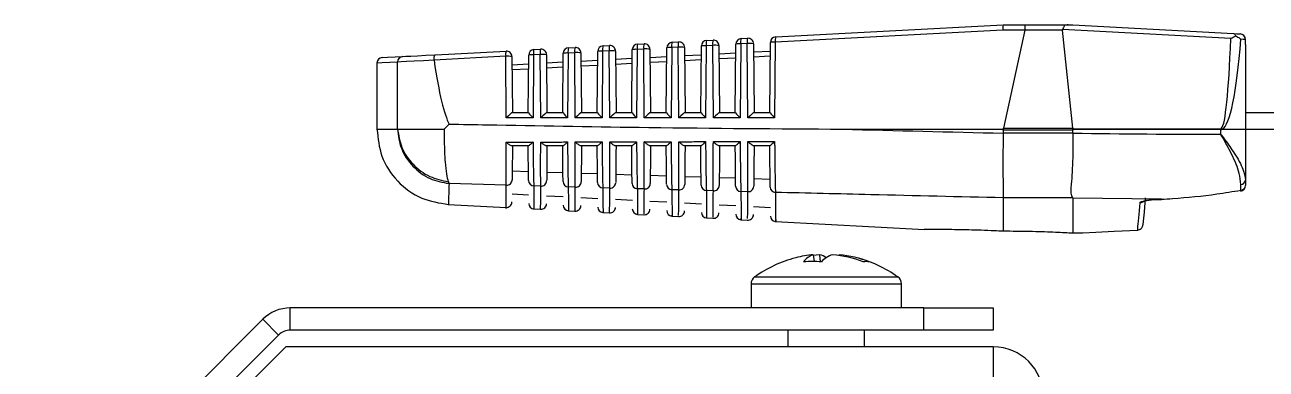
# Model space of a CAD drawing. Extents: x 17.3 to 113.1, y 4.8 to 84.5.
# Drawn here: x 48.245 to 50.475, y 14.298 to 14.917 of the extents above; entities that cross this region are included whole.
import ezdxf

# ---------------------------------------------------------------- set-up
doc = ezdxf.new("R2010")
doc.units = 0
doc.header["$MEASUREMENT"] = 0
doc.layers.add('OBJECT', color=7, linetype='CONTINUOUS')

msp = doc.modelspace()

# ---------------------------------------------------------------- linework, layer by layer
at = {"layer": 'OBJECT'}
for p, q in [((49.5941, 14.8956), (50.0029, 14.9172)), ((50.0029, 14.9172), (50.0029, 14.9172)), ((50.0029, 14.9172), (50.0421, 14.9172)), ((50.0421, 14.9172), (50.1196, 14.9172)), ((50.1196, 14.9172), (50.1279, 14.9172)), ((50.1279, 14.9172), (50.4162, 14.9016)), ((50.0019, 14.9077), (49.5934, 14.8862)), ((50.0415, 14.9077), (50.0019, 14.9077)), ((50.0414, 14.9075), (50.0032, 14.7313)), ((50.1091, 14.9075), (50.0414, 14.9075)), ((50.1277, 14.7313), (50.1091, 14.9075)), ((50.4115, 14.8925), (50.1093, 14.9089)), ((49.1599, 14.8727), (49.1718, 14.8733)), ((49.2219, 14.876), (49.2338, 14.8766)), ((49.284, 14.8793), (49.2958, 14.8799)), ((49.3355, 14.7597), (49.3365, 14.8726)), ((49.3453, 14.8731), (49.3442, 14.7502)), ((49.3571, 14.8737), (49.3453, 14.8731)), ((49.346, 14.8825), (49.3578, 14.8832)), ((49.3581, 14.7502), (49.3571, 14.8737)), ((49.3683, 14.8733), (49.3693, 14.7597)), ((49.3975, 14.7597), (49.3985, 14.8759)), ((49.4073, 14.8763), (49.4062, 14.7502)), ((49.419, 14.877), (49.4073, 14.8763)), ((49.408, 14.8858), (49.4197, 14.8864)), ((49.4201, 14.7502), (49.419, 14.877)), ((49.4303, 14.8765), (49.4313, 14.7597)), ((49.4595, 14.7597), (49.4606, 14.8792)), ((49.4694, 14.8796), (49.4682, 14.7502)), ((49.481, 14.8802), (49.4694, 14.8796)), ((49.47, 14.8891), (49.4817, 14.8897)), ((49.4821, 14.7502), (49.481, 14.8802)), ((49.4922, 14.8798), (49.4933, 14.7597)), ((49.5215, 14.7597), (49.5226, 14.8825)), ((49.5314, 14.8829), (49.5302, 14.7502)), ((49.543, 14.8835), (49.5314, 14.8829)), ((49.5321, 14.8924), (49.5437, 14.893)), ((49.5441, 14.7502), (49.543, 14.8835)), ((49.5542, 14.8831), (49.5553, 14.7597)), ((49.5835, 14.7597), (49.5846, 14.8857)), ((49.5934, 14.8862), (49.5922, 14.7502)), ((50.4379, 14.882), (50.4378, 14.8909)), ((50.4379, 14.882), (50.4379, 14.7297)), ((48.915, 14.7297), (48.915, 14.8503)), ((49.1092, 14.8606), (48.9805, 14.8538)), ((48.9805, 14.8538), (48.9805, 14.8535)), ((48.9829, 14.8634), (49.1099, 14.8701)), ((49.1101, 14.7502), (49.1092, 14.8606)), ((49.1204, 14.8602), (49.1213, 14.7597)), ((49.1495, 14.7597), (49.1504, 14.8628)), ((49.1592, 14.8632), (49.1582, 14.7502)), ((49.1712, 14.8639), (49.1592, 14.8632)), ((49.1721, 14.7502), (49.1712, 14.8639)), ((49.1824, 14.8634), (49.1833, 14.7597)), ((49.1825, 14.8489), (49.2123, 14.8504)), ((49.2115, 14.7597), (49.2125, 14.8661)), ((49.2212, 14.8665), (49.2202, 14.7502)), ((49.2331, 14.8671), (49.2212, 14.8665)), ((49.2341, 14.7502), (49.2331, 14.8671)), ((49.2443, 14.8667), (49.2453, 14.7597)), ((49.2445, 14.8521), (49.2743, 14.8537)), ((49.2735, 14.7597), (49.2745, 14.8694)), ((49.2833, 14.8698), (49.2822, 14.7502)), ((49.2951, 14.8704), (49.2833, 14.8698)), ((49.2961, 14.7502), (49.2951, 14.8704)), ((49.3063, 14.87), (49.3073, 14.7597)), ((49.3064, 14.8554), (49.3364, 14.857)), ((49.3684, 14.8587), (49.3984, 14.8603)), ((49.3983, 14.8508), (49.3685, 14.8493)), ((49.4304, 14.862), (49.4604, 14.8635)), ((49.4604, 14.8541), (49.4305, 14.8525)), ((49.4924, 14.8652), (49.5225, 14.8668)), ((49.5224, 14.8574), (49.4924, 14.8558)), ((49.5543, 14.8685), (49.5845, 14.8701)), ((49.5844, 14.8607), (49.5544, 14.8591)), ((48.8779, 14.8483), (48.8779, 14.7293)), ((49.1205, 14.8456), (49.1503, 14.8472)), ((49.1502, 14.8377), (49.1206, 14.8362)), ((49.2122, 14.841), (49.1826, 14.8394)), ((49.2743, 14.8443), (49.2446, 14.8427)), ((49.3363, 14.8476), (49.3065, 14.846)), ((48.9987, 14.7297), (49.0078, 14.7388)), ((49.1582, 14.7502), (49.1101, 14.7502)), ((49.1211, 14.7597), (49.1495, 14.7597)), ((49.2202, 14.7502), (49.1721, 14.7502)), ((49.1831, 14.7597), (49.2115, 14.7597)), ((49.2822, 14.7502), (49.2341, 14.7502)), ((49.2451, 14.7597), (49.2735, 14.7597)), ((49.3442, 14.7502), (49.2961, 14.7502)), ((49.3071, 14.7597), (49.3355, 14.7597)), ((49.4062, 14.7502), (49.3581, 14.7502)), ((49.3691, 14.7597), (49.3975, 14.7597)), ((49.4682, 14.7502), (49.4201, 14.7502)), ((49.4311, 14.7597), (49.4595, 14.7597)), ((49.5302, 14.7502), (49.4821, 14.7502)), ((49.4931, 14.7597), (49.5215, 14.7597)), ((49.5922, 14.7502), (49.5441, 14.7502)), ((49.5551, 14.7597), (49.5835, 14.7597)), ((50.4379, 14.7597), (50.6194, 14.7597)), ((48.9145, 14.7297), (48.915, 14.7297)), ((49.7143, 14.7297), (50.0028, 14.7297)), ((50.0029, 14.7281), (50.0029, 14.7229)), ((50.1279, 14.7281), (50.0029, 14.7281)), ((50.0029, 14.7229), (50.1279, 14.7229)), ((50.0032, 14.7313), (50.1277, 14.7313)), ((50.1279, 14.7289), (50.1278, 14.7305)), ((50.1278, 14.7305), (50.3934, 14.7305)), ((50.3934, 14.7289), (50.1279, 14.7289)), ((50.1279, 14.7229), (50.1279, 14.7281)), ((50.3934, 14.7205), (50.3934, 14.7289)), ((50.3965, 14.7297), (50.4379, 14.7297)), ((50.4379, 14.7297), (50.4379, 14.638)), ((50.4379, 14.7297), (50.6194, 14.7297)), ((49.1498, 14.6997), (49.1201, 14.6997)), ((49.2118, 14.6997), (49.1821, 14.6997)), ((49.2737, 14.6997), (49.2442, 14.6997)), ((49.3357, 14.6997), (49.3063, 14.6997)), ((49.3977, 14.6997), (49.3684, 14.6997)), ((49.4597, 14.6997), (49.4304, 14.6997)), ((49.5216, 14.6997), (49.4925, 14.6997)), ((49.5836, 14.6997), (49.5545, 14.6997)), ((49.1499, 14.6531), (49.1209, 14.6541)), ((49.212, 14.6512), (49.1829, 14.6521)), ((49.274, 14.6492), (49.2448, 14.6501)), ((49.0059, 14.6353), (49.0073, 14.632)), ((49.1102, 14.629), (49.0073, 14.632)), ((49.1722, 14.6273), (49.1595, 14.6276)), ((49.336, 14.6472), (49.3068, 14.6481)), ((49.398, 14.6453), (49.3688, 14.6462)), ((49.46, 14.6433), (49.4308, 14.6443)), ((49.522, 14.6414), (49.4928, 14.6423)), ((49.5841, 14.6395), (49.5548, 14.6404)), ((50.4293, 14.62), (50.4296, 14.6305)), ((50.4379, 14.638), (50.4379, 14.6283)), ((49.1205, 14.6135), (49.1503, 14.6119)), ((49.1825, 14.6102), (49.2123, 14.6087)), ((49.2342, 14.6255), (49.2216, 14.6259)), ((49.2443, 14.607), (49.2745, 14.6054)), ((49.2962, 14.6239), (49.2836, 14.6242)), ((49.3582, 14.6222), (49.3456, 14.6225)), ((49.4201, 14.6205), (49.4076, 14.6209)), ((49.4821, 14.6189), (49.4696, 14.6192)), ((49.5441, 14.6173), (49.5316, 14.6176)), ((50.1274, 14.6064), (50.0029, 14.6064)), ((50.0029, 14.6064), (50.0029, 14.6063)), ((50.0029, 14.6063), (50.0029, 14.5468)), ((50.1279, 14.6057), (50.1274, 14.6064)), ((50.2871, 14.6038), (50.1279, 14.6057)), ((50.1279, 14.6057), (50.1279, 14.5433)), ((49.0059, 14.5945), (49.1099, 14.589)), ((49.1599, 14.5864), (49.1718, 14.5858)), ((49.2219, 14.5831), (49.2338, 14.5825)), ((49.3063, 14.6037), (49.3366, 14.6021)), ((49.3682, 14.6005), (49.3986, 14.5989)), ((49.4302, 14.5972), (49.4606, 14.5956)), ((49.4924, 14.594), (49.5225, 14.5924)), ((49.5543, 14.5907), (49.5845, 14.5891)), ((50.269, 14.6029), (50.2871, 14.6038)), ((50.269, 14.6026), (50.2871, 14.6036)), ((50.269, 14.6029), (50.269, 14.6026)), ((50.269, 14.6026), (50.269, 14.6026)), ((50.2871, 14.6038), (50.2871, 14.6036)), ((49.2839, 14.5799), (49.2957, 14.5793)), ((49.3459, 14.5766), (49.3577, 14.576)), ((49.4079, 14.5734), (49.4197, 14.5728)), ((49.4699, 14.5702), (49.4816, 14.5695)), ((49.5319, 14.5669), (49.5436, 14.5663)), ((49.5939, 14.5637), (49.8615, 14.5496)), ((50.1457, 14.5432), (50.1457, 14.5432)), ((50.2443, 14.5485), (50.2443, 14.5485)), ((49.6616, 14.5035), (49.6666, 14.504)), ((49.6616, 14.504), (49.6631, 14.4917)), ((49.6666, 14.504), (49.6666, 14.5033)), ((49.6743, 14.4913), (49.6735, 14.504)), ((49.7032, 14.5033), (49.7033, 14.504)), ((49.7033, 14.504), (49.7082, 14.5035)), ((49.7082, 14.504), (49.7081, 14.5026)), ((49.5499, 14.4519), (49.5499, 14.4085)), ((49.5499, 14.4519), (49.641, 14.4519)), ((49.5562, 14.4641), (49.6431, 14.4641)), ((49.641, 14.4519), (49.8199, 14.4519)), ((49.6431, 14.4641), (49.8136, 14.4641)), ((49.8199, 14.4085), (49.8199, 14.4519)), ((48.7223, 14.3685), (48.7223, 14.4085)), ((49.8599, 14.4085), (48.7223, 14.4085)), ((49.8599, 14.3685), (49.8599, 14.4085)), ((49.8599, 14.4085), (49.9849, 14.4085)), ((49.9849, 14.4085), (49.9849, 14.3685)), ((48.2454, 13.9606), (48.6728, 14.388)), ((48.7011, 14.3597), (48.6728, 14.388)), ((48.7011, 14.3597), (48.2737, 13.9323)), ((49.8599, 14.3685), (48.7223, 14.3685)), ((49.6159, 14.3685), (49.6159, 14.3385)), ((49.7539, 14.3385), (49.7539, 14.3685)), ((49.9849, 14.3685), (49.8599, 14.3685)), ((48.714, 14.3385), (48.2649, 13.8894)), ((49.9849, 14.3385), (48.714, 14.3385)), ((49.9849, 14.3385), (49.9849, 14.2485))]:
    msp.add_line(p, q, dxfattribs=at)
at = {"layer": 'OBJECT', "flags": 128}
for points in [[(50.4162, 14.9016), (50.4224, 14.9012), (50.4266, 14.901), (50.4284, 14.9009)], [(50.4378, 14.8909), (50.4365, 14.891), (50.4337, 14.8911), (50.4295, 14.8913)], [(48.915, 14.8503), (48.8872, 14.8488), (48.8779, 14.8483)], [(48.8874, 14.8583), (48.8874, 14.8583), (48.8966, 14.8588), (48.9243, 14.8603)], [(48.9805, 14.8535), (48.9613, 14.8525), (48.9447, 14.8517), (48.9311, 14.8511), (48.9211, 14.8506), (48.915, 14.8503)], [(48.9243, 14.8603), (48.9297, 14.8606), (48.9387, 14.861), (48.9508, 14.8617), (48.9657, 14.8625), (48.9829, 14.8634)], [(50.258, 14.6064), (50.2557, 14.5807), (50.2543, 14.5644), (50.2537, 14.5576)], [(50.1457, 14.5432), (50.169, 14.5444), (50.2019, 14.5462), (50.2443, 14.5485)], [(49.6735, 14.504), (49.6665, 14.5033), (49.6618, 14.5026)]]:
    msp.add_lwpolyline(points, dxfattribs=at)
at = {"layer": 'OBJECT'}
for centre, radius, start, end in [((49.5946, 14.8856), 0.01, 93.0226, 179.5), ((49.6135, 14.8895), 0.0204, 162.3828, 189.2808), ((50.4278, 14.8909), 0.01, 0.809, 86.8941), ((50.4278, 14.8909), 0.00999, 359.95, 86.8554), ((49.1604, 14.8627), 0.01, 93.0226, 179.5), ((49.1793, 14.8665), 0.0204, 162.3855, 189.2745), ((49.1913, 14.8672), 0.0204, 162.3754, 189.2846), ((49.1724, 14.8633), 0.01, 0.5, 93.0226), ((49.2225, 14.866), 0.01, 93.0226, 179.5), ((49.2414, 14.8698), 0.0204, 162.3836, 189.2801), ((49.2533, 14.8704), 0.0204, 162.3828, 189.2808), ((49.2343, 14.8666), 0.01, 0.5, 93.0226), ((49.2845, 14.8693), 0.01, 93.0226, 179.5), ((49.3034, 14.8731), 0.0204, 162.3855, 189.2745), ((49.3152, 14.8737), 0.0204, 162.3828, 189.2808), ((49.2963, 14.8699), 0.01, 0.5, 93.0226), ((49.3465, 14.8725), 0.01, 93.0226, 179.5), ((49.3429, 14.8322), 0.041, 86.6836, 99.001), ((49.3654, 14.8764), 0.0204, 162.3832, 189.2805), ((49.3772, 14.877), 0.0204, 162.3855, 189.2745), ((49.3606, 14.8193), 0.0546, 81.8685, 93.6791), ((49.3583, 14.8732), 0.01, 0.5, 93.0226), ((49.4085, 14.8758), 0.01, 93.0226, 179.5), ((49.405, 14.8354), 0.041, 86.687, 98.9975), ((49.4275, 14.8796), 0.0204, 162.3855, 189.2745), ((49.4392, 14.8803), 0.0204, 162.3828, 189.2808), ((49.4225, 14.8225), 0.0546, 81.8686, 93.679), ((49.4203, 14.8764), 0.01, 0.5, 93.0226), ((49.4706, 14.8791), 0.01, 93.0226, 179.5), ((49.467, 14.8387), 0.041, 86.687, 98.9994), ((49.4895, 14.8829), 0.0204, 162.3831, 189.2805), ((49.5011, 14.8835), 0.0204, 162.3828, 189.2808), ((49.4845, 14.8258), 0.0546, 81.869, 93.6787), ((49.4822, 14.8797), 0.01, 0.5, 93.0226), ((49.5326, 14.8824), 0.01, 93.0226, 179.5), ((49.529, 14.842), 0.041, 86.687, 98.9975), ((49.5515, 14.8862), 0.0204, 162.3855, 189.2745), ((49.5631, 14.8868), 0.0204, 162.3855, 189.2745), ((49.5465, 14.8291), 0.0545, 81.8661, 93.6815), ((49.5442, 14.883), 0.01, 0.5, 93.0226), ((49.591, 14.8452), 0.041, 86.687, 98.9994), ((50.4372, 14.8911), 0.00067, 348.3449, 0.5049), ((48.8879, 14.8483), 0.01, 93.0226, 175.0653), ((48.9249, 14.8504), 0.00991, 93.4746, 180.5516), ((49.1293, 14.8639), 0.0204, 162.3855, 189.2745), ((49.1127, 14.8062), 0.0546, 81.8685, 93.6791), ((49.1104, 14.8601), 0.01, 0.5, 93.0226), ((49.1568, 14.8223), 0.041, 86.6872, 98.9992), ((49.1747, 14.8094), 0.0546, 81.8686, 93.679), ((49.2189, 14.8256), 0.041, 86.6836, 99.001), ((49.2366, 14.8127), 0.0546, 81.869, 93.6787), ((49.2809, 14.8289), 0.041, 86.6872, 98.9992), ((49.2986, 14.816), 0.0546, 81.8691, 93.6785), ((50.2745, 14.7289), 0.1189, 0.0139, 0.7742), ((50.3018, 14.6397), 0.1307, 43.5468, 44.5091), ((49.1108, 14.6389), 0.00992, 266.5024, 358.9406), ((49.16, 14.6375), 0.00989, 181.0035, 267.5856), ((49.1728, 14.6372), 0.00992, 266.4849, 358.9201), ((49.222, 14.6358), 0.00989, 181.0189, 267.6091), ((49.2348, 14.6354), 0.00991, 266.4666, 358.8996), ((49.284, 14.6341), 0.00989, 181.0373, 267.6314), ((49.2968, 14.6337), 0.00991, 266.4477, 358.8788), ((49.346, 14.6324), 0.00988, 181.0553, 267.6532), ((49.3588, 14.6321), 0.00991, 266.429, 358.8561), ((49.408, 14.6307), 0.00988, 181.0775, 267.6718), ((49.4208, 14.6304), 0.00991, 266.4099, 358.8337), ((49.47, 14.6291), 0.00987, 181.0943, 267.6966), ((49.4828, 14.6288), 0.0099, 266.3909, 358.8129), ((49.532, 14.6275), 0.00987, 181.1148, 267.7179), ((49.5447, 14.6272), 0.0099, 266.3742, 358.788), ((50.4289, 14.629), 0.00906, 272.8152, 355.6376), ((50.4279, 14.6283), 0.01, 279.2546, 0), ((50.4294, 14.6391), 0.00857, 271.3572, 352.772), ((49.594, 14.6259), 0.00987, 181.1349, 267.7404), ((50.4186, 14.6178), 0.011, 3.5999, 11.5485), ((49.1104, 14.599), 0.01, 266.9496, 359.5), ((49.1604, 14.5964), 0.01, 180.5, 266.6468), ((49.1724, 14.5958), 0.01, 266.5331, 359.5), ((49.2225, 14.5931), 0.01, 180.5, 266.1343), ((49.2343, 14.5925), 0.01, 266.0214, 359.5), ((49.2845, 14.5899), 0.01, 180.5, 265.6235), ((49.2963, 14.5893), 0.01, 265.5116, 359.5), ((49.3465, 14.5866), 0.01, 180.5, 265.1147), ((49.3583, 14.586), 0.01, 265.0037, 359.5), ((49.4085, 14.5834), 0.01, 180.5, 264.6079), ((49.4203, 14.5828), 0.01, 264.4978, 359.5), ((50.2481, 14.6075), 0.01, 272.5376, 314.0424), ((49.4706, 14.5801), 0.01, 180.5, 264.103), ((49.4822, 14.5795), 0.01, 263.9939, 359.5), ((49.5326, 14.5769), 0.01, 180.5, 263.6003), ((49.5442, 14.5763), 0.01, 263.4921, 359.5), ((49.5946, 14.5736), 0.01, 180.5, 263.0997), ((49.6849, 14.2847), 0.2208, 104.3896, 125.6682), ((49.6788, 14.3086), 0.1962, 95.0252, 104.3851), ((49.6719, 14.4711), 0.0345, 107.4604, 144.2806), ((49.6644, 14.47), 0.0352, 54.3327, 74.9761), ((49.7091, 14.4619), 0.044, 106.9533, 138.1952), ((49.6783, 14.3007), 0.2041, 68.996, 84.9425), ((49.6911, 14.3089), 0.1959, 68.5881, 84.9804), ((49.6849, 14.2847), 0.2208, 54.3318, 75.6104), ((49.6601, 14.2505), 0.2413, 86.1519, 93.8481), ((49.757, 14.4631), 0.0286, 78.7962, 101.2038), ((49.5649, 14.4519), 0.015, 125.6682, 180), ((49.8049, 14.4519), 0.015, 0, 54.3318), ((48.7223, 14.3385), 0.07, 90, 135), ((48.7223, 14.3385), 0.03, 90, 135), ((49.9849, 14.2485), 0.09, 0, 90)]:
    msp.add_arc(centre, radius, start, end, dxfattribs=at)
for centre, major_axis, ratio, start_param, end_param in [((50.0032, 14.9072), (-0.00026, 0.01), 0.120424, 0.003177, 1.515259), ((50.0421, 14.9072), (0, 0.01), 0.061163, 0, 1.518436), ((49.9599, 14.9072), (0.0816, 0.0005), 0.122438, 6.255809, 6.281989), ((50.1465, 14.9072), (0.0374, -0.0006), 0.267094, 3.033482, 3.174083), ((50.3857, 15.3), (-0.0078, 0.5695), 0.050872, 3.193561, 3.914226), ((50.3779, 15.2984), (-0.0157, 0.5695), 0.101686, 3.191455, 3.913119), ((49.033, 17.0195), (0.0147, 2.2897), 0.052015, 2.811677, 3.052791), ((49.1114, 14.7497), (0.00988, 0.00996), 0.087934, 0.08695, 1.605386), ((49.1594, 14.7497), (-0.00991, 0.00999), 0.035372, 0.03505, 1.483386), ((49.1734, 14.7497), (0.00988, 0.00996), 0.087934, 0.08695, 1.605386), ((49.2214, 14.7497), (-0.00991, 0.00999), 0.035372, 0.03505, 1.483386), ((49.2354, 14.7497), (0.00988, 0.00996), 0.087934, 0.08695, 1.605386), ((49.2834, 14.7497), (-0.00991, 0.00999), 0.035372, 0.03505, 1.483386), ((49.2974, 14.7497), (0.00988, 0.00996), 0.087934, 0.08695, 1.605386), ((49.3454, 14.7497), (-0.00991, 0.00999), 0.035372, 0.03505, 1.483386), ((49.3594, 14.7497), (0.00988, 0.00996), 0.087934, 0.08695, 1.605386), ((49.4074, 14.7497), (-0.00991, 0.00999), 0.035372, 0.03505, 1.483386), ((49.4214, 14.7497), (0.00988, 0.00996), 0.087934, 0.08695, 1.605386), ((49.4694, 14.7497), (-0.00991, 0.00999), 0.035372, 0.03505, 1.483386), ((49.4834, 14.7497), (0.00988, 0.00996), 0.087934, 0.08695, 1.605386), ((49.5314, 14.7497), (-0.00991, 0.00999), 0.035372, 0.03505, 1.483386), ((49.5454, 14.7497), (0.00988, 0.00996), 0.087934, 0.08695, 1.605386), ((49.5934, 14.7497), (-0.00991, 0.00999), 0.035372, 0.03505, 1.483386), ((54.0212, 16.7922), (19.0675, 0), 0.111038, 4.484542, 4.500054), ((49.0249, 14.7281), (0.9787, 0.0064), 0.122438, 6.24272, 6.255809), ((49.0256, 14.7281), (0.9773, 0), 0.122785, 0, 0.013091), ((49.0256, 14.7229), (0.9773, 0), 0.122785, 6.279845, 6.283185), ((50.5761, 14.7281), (0.4485, -0.007), 0.267094, 3.174083, 3.1806), ((50.5757, 14.7281), (0.4478, 0), 0.267949, 3.135082, 3.141593), ((50.5757, 14.7229), (0.4478, 0), 0.267949, 3.141593, 3.145797), ((50.4857, 16.7922), (7.8848, 0), 0.262774, 4.666998, 4.700689), ((50.3857, 15.3), (-0.0078, 0.5695), 0.050872, 3.140897, 3.193561), ((50.3779, 15.2984), (-0.0157, 0.5695), 0.101686, 3.138791, 3.191455)]:
    msp.add_ellipse(centre, major_axis=major_axis, ratio=ratio, start_param=start_param, end_param=end_param, dxfattribs=at)
for points, knots in [([(50.1196, 14.9172), (50.1181, 14.9172), (50.1155, 14.9171), (50.113, 14.916), (50.1114, 14.9139), (50.1103, 14.9113), (50.1096, 14.9095), (50.1093, 14.9089)], [0, 0, 0, 0, 0.281506, 0.477148, 0.672468, 0.878468, 1, 1, 1, 1]), ([(50.4115, 14.8925), (50.4115, 14.8925), (50.4146, 14.8942), (50.4175, 14.8957), (50.4203, 14.8972)], [0, 0, 0, 0, 0.019978, 1, 1, 1, 1]), ([(50.4162, 14.9016), (50.4162, 14.9016), (50.4165, 14.9016), (50.4175, 14.9013), (50.4189, 14.9003), (50.4198, 14.8986), (50.4202, 14.8974), (50.4203, 14.8972)], [0, 0, 0, 0, 0.017155, 0.20226, 0.556605, 0.898365, 1, 1, 1, 1]), ([(50.4203, 14.8972), (50.4228, 14.8959), (50.4263, 14.894), (50.4288, 14.892), (50.4295, 14.8913), (50.4295, 14.8913)], [0, 0, 0, 0, 0.696355, 0.978824, 1, 1, 1, 1]), ([(48.9805, 14.8538), (48.9805, 14.8549), (48.9805, 14.8571), (48.9809, 14.86), (48.9815, 14.8622), (48.9822, 14.8631), (48.9827, 14.8633), (48.9829, 14.8634), (48.9829, 14.8634)], [0, 0, 0, 0, 0.219285, 0.43851, 0.65924, 0.882982, 0.985818, 1, 1, 1, 1]), ([(49.0078, 14.7388), (49.0135, 14.7387), (49.0419, 14.7382), (49.1613, 14.736), (49.3911, 14.732), (49.5982, 14.7305), (49.7143, 14.7297)], [0, 0, 0, 0, 0.024148, 0.120739, 0.507103, 1, 1, 1, 1]), ([(48.8779, 14.7297), (48.8797, 14.7132), (48.8833, 14.6789), (48.9128, 14.6343), (48.9558, 14.6025), (48.9899, 14.5971), (49.0063, 14.5944)], [0, 0, 0, 0, 0.240773, 0.500001, 0.759226, 1, 1, 1, 1]), ([(48.8779, 14.7297), (48.8794, 14.7297), (48.8825, 14.7297), (48.9038, 14.7297), (48.9145, 14.7297)], [0, 0, 0, 0, 0.5, 1, 1, 1, 1]), ([(48.9145, 14.7297), (48.9161, 14.718), (48.9194, 14.6937), (48.9409, 14.6619), (48.9715, 14.6388), (48.9956, 14.6342), (49.0073, 14.632)], [0, 0, 0, 0, 0.241171, 0.5, 0.758828, 1, 1, 1, 1]), ([(48.915, 14.7297), (48.9178, 14.7297), (48.9235, 14.7297), (48.9427, 14.7297), (48.9678, 14.7297), (48.9884, 14.7297), (48.9987, 14.7297)], [0, 0, 0, 0, 0.250001, 0.499999, 0.750001, 1, 1, 1, 1]), ([(48.915, 14.7297), (48.9167, 14.7186), (48.9203, 14.6955), (48.9414, 14.6652), (48.9712, 14.6428), (48.9946, 14.6377), (49.0059, 14.6353)], [0, 0, 0, 0, 0.241561, 0.5, 0.758437, 1, 1, 1, 1]), ([(48.9987, 14.7297), (48.9987, 14.719), (48.9987, 14.6976), (49.0002, 14.67), (49.0025, 14.6477), (49.0048, 14.6394), (49.0059, 14.6353)], [0, 0, 0, 0, 0.25, 0.5, 0.75, 1, 1, 1, 1]), ([(50.0029, 14.7225), (50.0026, 14.7091), (50.0021, 14.6821), (50.0022, 14.6465), (50.003, 14.6191), (50.0029, 14.6105), (50.0029, 14.6064)], [0, 0, 0, 0, 0.253583, 0.507165, 0.760847, 1, 1, 1, 1]), ([(50.1279, 14.7224), (50.128, 14.7173), (50.1282, 14.6987), (50.1273, 14.6677), (50.1258, 14.6355), (50.1227, 14.615), (50.1261, 14.6088), (50.1274, 14.6064)], [0, 0, 0, 0, 0.097508, 0.35133, 0.599303, 0.843154, 1, 1, 1, 1]), ([(50.4296, 14.6305), (50.429, 14.6369), (50.4275, 14.6533), (50.4143, 14.6834), (50.4012, 14.7074), (50.3941, 14.7193), (50.3935, 14.7203), (50.3934, 14.7205)], [0, 0, 0, 0, 0.2447459, 0.6267305, 0.9679279, 0.9961427, 1, 1, 1, 1]), ([(50.3934, 14.7205), (50.3935, 14.7203), (50.3943, 14.7193), (50.3969, 14.716), (50.4054, 14.7048), (50.4197, 14.6844), (50.4346, 14.659), (50.4369, 14.6444), (50.4379, 14.638)], [0, 0, 0, 0, 0.003659, 0.034965, 0.112488, 0.381452, 0.732443, 1, 1, 1, 1]), ([(49.1102, 14.629), (49.1102, 14.6306), (49.11, 14.6355), (49.1099, 14.6531), (49.11, 14.6781), (49.1101, 14.697), (49.1101, 14.7041), (49.1101, 14.7064)], [0, 0, 0, 0, 0.161731, 0.488573, 0.814942, 0.942319, 1, 1, 1, 1]), ([(49.1101, 14.7064), (49.1167, 14.7064), (49.1328, 14.7064), (49.1488, 14.7065), (49.1582, 14.7065)], [0, 0, 0, 0, 0.412313, 1, 1, 1, 1]), ([(49.1201, 14.6997), (49.1194, 14.6998), (49.1181, 14.7001), (49.1149, 14.7021), (49.1122, 14.7044), (49.1105, 14.706), (49.1101, 14.7064), (49.1101, 14.7064)], [0, 0, 0, 0, 0.236908, 0.528794, 0.900007, 0.991336, 1, 1, 1, 1]), ([(49.1213, 14.6997), (49.1212, 14.6891), (49.121, 14.6679), (49.1208, 14.6473), (49.1208, 14.6413), (49.1207, 14.6387)], [0, 0, 0, 0, 0.357963, 0.715854, 1, 1, 1, 1]), ([(49.1501, 14.6373), (49.15, 14.6409), (49.15, 14.6481), (49.1498, 14.6714), (49.1496, 14.691), (49.1495, 14.6997)], [0, 0, 0, 0, 0.356146, 0.712374, 1, 1, 1, 1]), ([(49.1582, 14.7065), (49.1582, 14.7065), (49.1578, 14.7061), (49.1562, 14.7045), (49.1536, 14.7021), (49.151, 14.7001), (49.1502, 14.6998), (49.1498, 14.6997)], [0, 0, 0, 0, 0.008276, 0.094556, 0.478389, 0.770562, 1, 1, 1, 1]), ([(49.1582, 14.7065), (49.1582, 14.7042), (49.1583, 14.6957), (49.1585, 14.6756), (49.1589, 14.6502), (49.1593, 14.6336), (49.1595, 14.629), (49.1595, 14.6276)], [0, 0, 0, 0, 0.057872, 0.218009, 0.538016, 0.858386, 1, 1, 1, 1]), ([(49.1722, 14.6273), (49.1722, 14.6289), (49.172, 14.6338), (49.1719, 14.6516), (49.1719, 14.677), (49.172, 14.6965), (49.1721, 14.7043), (49.1721, 14.7065)], [0, 0, 0, 0, 0.1595502, 0.4819898, 0.8039604, 0.9420612, 1, 1, 1, 1]), ([(49.1721, 14.7065), (49.1787, 14.7066), (49.1948, 14.7066), (49.2108, 14.7066), (49.2202, 14.7067)], [0, 0, 0, 0, 0.412352, 1, 1, 1, 1]), ([(49.1821, 14.6997), (49.1816, 14.6998), (49.1803, 14.7001), (49.1772, 14.702), (49.1744, 14.7043), (49.1726, 14.706), (49.1721, 14.7065), (49.1721, 14.7065)], [0, 0, 0, 0, 0.2256408, 0.5069825, 0.8682201, 0.9914648, 1, 1, 1, 1]), ([(49.1833, 14.6997), (49.1832, 14.689), (49.183, 14.6676), (49.1828, 14.646), (49.1828, 14.6398), (49.1827, 14.637)], [0, 0, 0, 0, 0.352325, 0.704581, 1, 1, 1, 1]), ([(49.2121, 14.6356), (49.2121, 14.6392), (49.212, 14.6465), (49.2118, 14.6702), (49.2116, 14.6904), (49.2115, 14.6997)], [0, 0, 0, 0, 0.350805, 0.701695, 1, 1, 1, 1]), ([(49.2202, 14.7067), (49.2202, 14.7066), (49.2197, 14.7062), (49.218, 14.7045), (49.2154, 14.7021), (49.2129, 14.7001), (49.2121, 14.6998), (49.2118, 14.6997)], [0, 0, 0, 0, 0.008202, 0.119706, 0.493731, 0.776745, 1, 1, 1, 1]), ([(49.2202, 14.7067), (49.2202, 14.7043), (49.2203, 14.6957), (49.2205, 14.6754), (49.2209, 14.6496), (49.2213, 14.6323), (49.2215, 14.6275), (49.2216, 14.6259)], [0, 0, 0, 0, 0.058136, 0.216179, 0.531948, 0.848067, 1, 1, 1, 1]), ([(49.2342, 14.6255), (49.2341, 14.6272), (49.234, 14.6322), (49.2339, 14.65), (49.2339, 14.676), (49.234, 14.6961), (49.2341, 14.7044), (49.2341, 14.7067)], [0, 0, 0, 0, 0.157483, 0.475733, 0.793525, 0.941799, 1, 1, 1, 1]), ([(49.2341, 14.7067), (49.2407, 14.7067), (49.2568, 14.7068), (49.2728, 14.7068), (49.2822, 14.7068)], [0, 0, 0, 0, 0.412394, 1, 1, 1, 1]), ([(49.2442, 14.6997), (49.2436, 14.6998), (49.2424, 14.7001), (49.2394, 14.7019), (49.2365, 14.7043), (49.2347, 14.7061), (49.2341, 14.7067), (49.2341, 14.7067)], [0, 0, 0, 0, 0.2207651, 0.49454, 0.8478251, 0.9915676, 1, 1, 1, 1]), ([(49.2453, 14.6997), (49.2452, 14.6889), (49.245, 14.6673), (49.2448, 14.6449), (49.2447, 14.6383), (49.2447, 14.6353)], [0, 0, 0, 0, 0.347007, 0.693942, 1, 1, 1, 1]), ([(49.2741, 14.6339), (49.2741, 14.6376), (49.274, 14.6449), (49.2738, 14.669), (49.2736, 14.6899), (49.2735, 14.6997)], [0, 0, 0, 0, 0.34576, 0.691604, 1, 1, 1, 1]), ([(49.2822, 14.7068), (49.2822, 14.7068), (49.2816, 14.7063), (49.2798, 14.7045), (49.2772, 14.702), (49.2748, 14.7001), (49.2741, 14.6998), (49.2737, 14.6997)], [0, 0, 0, 0, 0.008109, 0.143853, 0.508256, 0.782549, 1, 1, 1, 1]), ([(49.2822, 14.7068), (49.2822, 14.7045), (49.2823, 14.6957), (49.2825, 14.6752), (49.2829, 14.6491), (49.2833, 14.631), (49.2835, 14.6259), (49.2836, 14.6242)], [0, 0, 0, 0, 0.058402, 0.214453, 0.526192, 0.838269, 1, 1, 1, 1]), ([(49.2962, 14.6239), (49.2961, 14.6255), (49.296, 14.6306), (49.2959, 14.6485), (49.2959, 14.6749), (49.296, 14.6956), (49.2961, 14.7045), (49.2961, 14.7069)], [0, 0, 0, 0, 0.155512, 0.469778, 0.783593, 0.941534, 1, 1, 1, 1]), ([(49.2961, 14.7069), (49.3027, 14.7069), (49.3188, 14.7069), (49.3348, 14.707), (49.3442, 14.707)], [0, 0, 0, 0, 0.412428, 1, 1, 1, 1]), ([(49.3063, 14.6997), (49.3057, 14.6998), (49.3045, 14.7001), (49.3016, 14.7019), (49.2987, 14.7043), (49.2968, 14.7062), (49.2961, 14.7068), (49.2961, 14.7069)], [0, 0, 0, 0, 0.216119, 0.482665, 0.828155, 0.991658, 1, 1, 1, 1]), ([(49.3073, 14.6997), (49.3072, 14.6888), (49.307, 14.667), (49.3068, 14.6437), (49.3067, 14.6368), (49.3067, 14.6336)], [0, 0, 0, 0, 0.341977, 0.683893, 1, 1, 1, 1]), ([(49.3361, 14.6322), (49.3361, 14.6359), (49.336, 14.6434), (49.3358, 14.6679), (49.3356, 14.6894), (49.3355, 14.6997)], [0, 0, 0, 0, 0.340987, 0.682053, 1, 1, 1, 1]), ([(49.3442, 14.707), (49.3442, 14.707), (49.3436, 14.7063), (49.3417, 14.7044), (49.3391, 14.702), (49.3367, 14.7001), (49.336, 14.6998), (49.3357, 14.6997)], [0, 0, 0, 0, 0.008033, 0.167038, 0.521987, 0.788059, 1, 1, 1, 1]), ([(49.3442, 14.707), (49.3442, 14.7046), (49.3443, 14.6957), (49.3445, 14.6751), (49.3449, 14.6486), (49.3453, 14.6298), (49.3455, 14.6244), (49.3456, 14.6225)], [0, 0, 0, 0, 0.058671, 0.212822, 0.520728, 0.828955, 1, 1, 1, 1]), ([(49.3582, 14.6222), (49.3581, 14.6239), (49.358, 14.629), (49.3579, 14.647), (49.3579, 14.6739), (49.358, 14.6952), (49.3581, 14.7046), (49.3581, 14.707)], [0, 0, 0, 0, 0.153635, 0.464107, 0.77413, 0.941267, 1, 1, 1, 1]), ([(49.3581, 14.707), (49.3647, 14.707), (49.3808, 14.7071), (49.3968, 14.7071), (49.4062, 14.7072)], [0, 0, 0, 0, 0.412465, 1, 1, 1, 1]), ([(49.3684, 14.6997), (49.3678, 14.6998), (49.3666, 14.7001), (49.3638, 14.7019), (49.3608, 14.7044), (49.3589, 14.7063), (49.3581, 14.707), (49.3581, 14.707)], [0, 0, 0, 0, 0.211691, 0.471317, 0.809156, 0.991768, 1, 1, 1, 1]), ([(49.3693, 14.6997), (49.3692, 14.6887), (49.369, 14.6667), (49.3688, 14.6426), (49.3687, 14.6354), (49.3687, 14.6319)], [0, 0, 0, 0, 0.33722, 0.674381, 1, 1, 1, 1]), ([(49.3981, 14.6306), (49.3981, 14.6343), (49.398, 14.6418), (49.3978, 14.6668), (49.3976, 14.6889), (49.3975, 14.6997)], [0, 0, 0, 0, 0.336461, 0.673003, 1, 1, 1, 1]), ([(49.4062, 14.7072), (49.4062, 14.7071), (49.4055, 14.7064), (49.4035, 14.7044), (49.4009, 14.7019), (49.3986, 14.7001), (49.398, 14.6998), (49.3977, 14.6997)], [0, 0, 0, 0, 0.0079447, 0.1892646, 0.5350467, 0.7932498, 1, 1, 1, 1]), ([(49.4062, 14.7072), (49.4062, 14.7047), (49.4063, 14.6957), (49.4065, 14.6749), (49.4069, 14.6481), (49.4073, 14.6286), (49.4075, 14.623), (49.4076, 14.6209)], [0, 0, 0, 0, 0.058942, 0.211284, 0.515533, 0.820093, 1, 1, 1, 1]), ([(49.4201, 14.6205), (49.4201, 14.6223), (49.42, 14.6274), (49.4198, 14.6456), (49.4199, 14.6729), (49.42, 14.6947), (49.4201, 14.7047), (49.4201, 14.7072)], [0, 0, 0, 0, 0.151844, 0.458694, 0.765103, 0.940994, 1, 1, 1, 1]), ([(49.4201, 14.7072), (49.4267, 14.7072), (49.4428, 14.7072), (49.4588, 14.7073), (49.4682, 14.7073)], [0, 0, 0, 0, 0.412495, 1, 1, 1, 1]), ([(49.4304, 14.6997), (49.4299, 14.6998), (49.4288, 14.7001), (49.426, 14.7019), (49.423, 14.7044), (49.4209, 14.7064), (49.4201, 14.7072), (49.4201, 14.7072)], [0, 0, 0, 0, 0.207464, 0.460442, 0.790796, 0.991848, 1, 1, 1, 1]), ([(49.4313, 14.6997), (49.4312, 14.6886), (49.431, 14.6664), (49.4308, 14.6415), (49.4307, 14.634), (49.4307, 14.6302)], [0, 0, 0, 0, 0.332712, 0.665365, 1, 1, 1, 1]), ([(49.4601, 14.6289), (49.4601, 14.6327), (49.46, 14.6403), (49.4598, 14.6657), (49.4596, 14.6883), (49.4595, 14.6997)], [0, 0, 0, 0, 0.332165, 0.664412, 1, 1, 1, 1]), ([(49.4682, 14.7073), (49.4682, 14.7073), (49.4674, 14.7065), (49.4654, 14.7044), (49.4627, 14.7019), (49.4605, 14.7001), (49.4599, 14.6998), (49.4597, 14.6997)], [0, 0, 0, 0, 0.007882, 0.210623, 0.547438, 0.798167, 1, 1, 1, 1]), ([(49.4682, 14.7073), (49.4682, 14.7048), (49.4683, 14.6958), (49.4685, 14.6748), (49.4689, 14.6477), (49.4693, 14.6274), (49.4695, 14.6215), (49.4696, 14.6192)], [0, 0, 0, 0, 0.059218, 0.209833, 0.510595, 0.811654, 1, 1, 1, 1]), ([(49.4821, 14.6189), (49.4821, 14.6207), (49.4819, 14.6259), (49.4818, 14.6441), (49.4819, 14.6719), (49.482, 14.6943), (49.4821, 14.7048), (49.4821, 14.7073)], [0, 0, 0, 0, 0.150137, 0.453532, 0.756488, 0.940722, 1, 1, 1, 1]), ([(49.4821, 14.7073), (49.4887, 14.7074), (49.5048, 14.7074), (49.5208, 14.7074), (49.5302, 14.7075)], [0, 0, 0, 0, 0.412532, 1, 1, 1, 1]), ([(49.4925, 14.6997), (49.492, 14.6998), (49.4909, 14.7), (49.4881, 14.7018), (49.4851, 14.7044), (49.483, 14.7064), (49.4821, 14.7073), (49.4821, 14.7073)], [0, 0, 0, 0, 0.203469, 0.450055, 0.773102, 0.991933, 1, 1, 1, 1]), ([(49.4933, 14.6997), (49.4932, 14.6885), (49.493, 14.6662), (49.4928, 14.6404), (49.4927, 14.6326), (49.4927, 14.6286)], [0, 0, 0, 0, 0.328436, 0.656815, 1, 1, 1, 1]), ([(49.5222, 14.6273), (49.5221, 14.6312), (49.5221, 14.6388), (49.5218, 14.6646), (49.5216, 14.6878), (49.5215, 14.6997)], [0, 0, 0, 0, 0.3280869, 0.6562535, 1, 1, 1, 1]), ([(49.5302, 14.7075), (49.5302, 14.7074), (49.5293, 14.7065), (49.5272, 14.7044), (49.5246, 14.7018), (49.5224, 14.7), (49.5219, 14.6998), (49.5216, 14.6997)], [0, 0, 0, 0, 0.0078124, 0.2310732, 0.5592024, 0.8028124, 1, 1, 1, 1]), ([(49.5302, 14.7075), (49.5302, 14.7049), (49.5303, 14.6958), (49.5305, 14.6746), (49.5309, 14.6472), (49.5313, 14.6262), (49.5315, 14.6201), (49.5316, 14.6176)], [0, 0, 0, 0, 0.0594948, 0.2084595, 0.5058926, 0.8036088, 1, 1, 1, 1]), ([(49.5441, 14.6173), (49.5441, 14.6191), (49.5439, 14.6244), (49.5438, 14.6427), (49.5439, 14.6709), (49.544, 14.6939), (49.5441, 14.7049), (49.5441, 14.7075)], [0, 0, 0, 0, 0.1485045, 0.4485972, 0.7482569, 0.9404452, 1, 1, 1, 1]), ([(49.5441, 14.7075), (49.5507, 14.7075), (49.5668, 14.7075), (49.5828, 14.7076), (49.5922, 14.7076)], [0, 0, 0, 0, 0.41256, 1, 1, 1, 1]), ([(49.5545, 14.6997), (49.5541, 14.6998), (49.5531, 14.7), (49.5507, 14.7016), (49.5476, 14.704), (49.5453, 14.7063), (49.5441, 14.7075), (49.5441, 14.7075)], [0, 0, 0, 0, 0.199293, 0.397082, 0.700891, 0.992018, 1, 1, 1, 1]), ([(49.5553, 14.6997), (49.5552, 14.6885), (49.555, 14.6659), (49.5548, 14.6394), (49.5547, 14.6312), (49.5546, 14.627)], [0, 0, 0, 0, 0.324373, 0.648691, 1, 1, 1, 1]), ([(49.5842, 14.6257), (49.5841, 14.6296), (49.5841, 14.6374), (49.5838, 14.6636), (49.5836, 14.6874), (49.5835, 14.6997)], [0, 0, 0, 0, 0.3242052, 0.6484888, 1, 1, 1, 1]), ([(49.5922, 14.7076), (49.5922, 14.7076), (49.5912, 14.7066), (49.5891, 14.7044), (49.5864, 14.7018), (49.5844, 14.7), (49.5838, 14.6998), (49.5836, 14.6997)], [0, 0, 0, 0, 0.0077487, 0.2506908, 0.5703603, 0.8072175, 1, 1, 1, 1]), ([(49.5922, 14.7076), (49.5922, 14.705), (49.5923, 14.6958), (49.5925, 14.6745), (49.5929, 14.6468), (49.5933, 14.6251), (49.5935, 14.6187), (49.5936, 14.6161)], [0, 0, 0, 0, 0.0597752, 0.2071615, 0.5014106, 0.7959339, 1, 1, 1, 1]), ([(49.0073, 14.632), (49.007, 14.6211), (49.0064, 14.5992), (49.0063, 14.596), (49.0063, 14.5944)], [0, 0, 0, 0, 0.496376, 1, 1, 1, 1]), ([(49.1099, 14.5891), (49.1099, 14.589), (49.1098, 14.584), (49.1099, 14.597), (49.1101, 14.6183), (49.1102, 14.629)], [0, 0, 0, 0, 0.001446, 0.498454, 1, 1, 1, 1]), ([(49.1595, 14.6276), (49.1596, 14.6264), (49.1596, 14.62), (49.1598, 14.5975), (49.1599, 14.5814), (49.1599, 14.5866), (49.1599, 14.5867)], [0, 0, 0, 0, 0.046867, 0.234363, 0.98622, 1, 1, 1, 1]), ([(49.1718, 14.5861), (49.1719, 14.5876), (49.1719, 14.5907), (49.1721, 14.6149), (49.1722, 14.6273)], [0, 0, 0, 0, 0.488709, 1, 1, 1, 1]), ([(49.2216, 14.6259), (49.2216, 14.6246), (49.2216, 14.6182), (49.2218, 14.5951), (49.222, 14.5784), (49.2219, 14.5836), (49.2219, 14.5838)], [0, 0, 0, 0, 0.045988, 0.229969, 0.967722, 1, 1, 1, 1]), ([(49.2338, 14.5833), (49.2338, 14.5846), (49.2339, 14.5874), (49.2341, 14.6125), (49.2342, 14.6255)], [0, 0, 0, 0, 0.479307, 1, 1, 1, 1]), ([(49.2836, 14.6242), (49.2836, 14.6229), (49.2836, 14.6163), (49.2839, 14.5928), (49.284, 14.5754), (49.284, 14.5806), (49.284, 14.5809)], [0, 0, 0, 0, 0.0451413, 0.2257345, 0.9498969, 1, 1, 1, 1]), ([(49.2958, 14.5804), (49.2958, 14.5816), (49.2958, 14.5841), (49.2961, 14.6101), (49.2962, 14.6239)], [0, 0, 0, 0, 0.470225, 1, 1, 1, 1]), ([(49.3456, 14.6225), (49.3456, 14.6212), (49.3457, 14.6145), (49.3459, 14.5905), (49.346, 14.5723), (49.346, 14.5776), (49.346, 14.5781)], [0, 0, 0, 0, 0.044325, 0.221651, 0.932709, 1, 1, 1, 1]), ([(49.3578, 14.5775), (49.3578, 14.5786), (49.3578, 14.5808), (49.358, 14.6077), (49.3582, 14.6222)], [0, 0, 0, 0, 0.461446, 1, 1, 1, 1]), ([(49.4076, 14.6209), (49.4076, 14.6195), (49.4077, 14.6127), (49.4079, 14.5882), (49.4081, 14.5693), (49.408, 14.5746), (49.408, 14.5752)], [0, 0, 0, 0, 0.043537, 0.21771, 0.916123, 1, 1, 1, 1]), ([(49.4197, 14.5747), (49.4198, 14.5755), (49.4198, 14.5775), (49.42, 14.6053), (49.4201, 14.6205)], [0, 0, 0, 0, 0.4529536, 1, 1, 1, 1]), ([(49.4696, 14.6192), (49.4696, 14.6179), (49.4697, 14.611), (49.4699, 14.586), (49.4701, 14.5663), (49.47, 14.5717), (49.47, 14.5723)], [0, 0, 0, 0, 0.0427765, 0.2139065, 0.9001091, 1, 1, 1, 1]), ([(49.4817, 14.5718), (49.4817, 14.5725), (49.4817, 14.5741), (49.482, 14.6029), (49.4821, 14.6189)], [0, 0, 0, 0, 0.4447329, 1, 1, 1, 1]), ([(49.5316, 14.6176), (49.5316, 14.6162), (49.5317, 14.6092), (49.5319, 14.5838), (49.5321, 14.5633), (49.5321, 14.5687), (49.5321, 14.5695)], [0, 0, 0, 0, 0.042041, 0.210231, 0.884638, 1, 1, 1, 1]), ([(49.5437, 14.5689), (49.5437, 14.5695), (49.5437, 14.5708), (49.544, 14.6006), (49.5441, 14.6173)], [0, 0, 0, 0, 0.436769, 1, 1, 1, 1]), ([(50.0029, 14.6063), (49.9236, 14.6081), (49.7872, 14.6113), (49.6507, 14.6147), (49.5936, 14.6161)], [0, 0, 0, 0, 0.58145, 1, 1, 1, 1]), ([(49.5936, 14.6161), (49.5937, 14.6147), (49.5937, 14.6075), (49.5939, 14.5816), (49.5941, 14.5603), (49.5941, 14.5657), (49.5941, 14.5666)], [0, 0, 0, 0, 0.04133, 0.206678, 0.869682, 1, 1, 1, 1]), ([(50.2871, 14.6038), (50.2938, 14.6042), (50.327, 14.6063), (50.3746, 14.611), (50.4151, 14.6177), (50.4293, 14.62)], [0, 0, 0, 0, 0.139684, 0.698664, 1, 1, 1, 1]), ([(50.2443, 14.5485), (50.2443, 14.5486), (50.2443, 14.5492), (50.2448, 14.5548), (50.2469, 14.5784), (50.2485, 14.5975)], [0, 0, 0, 0, 0.045653, 0.228294, 1, 1, 1, 1]), ([(50.2485, 14.5975), (50.2488, 14.598), (50.2493, 14.599), (50.253, 14.6005), (50.2584, 14.6018), (50.2641, 14.6025), (50.2677, 14.6028), (50.269, 14.6029)], [0, 0, 0, 0, 0.219061, 0.438022, 0.659218, 0.880002, 1, 1, 1, 1]), ([(50.2545, 14.6002), (50.2545, 14.6002), (50.2545, 14.6002), (50.2554, 14.6006), (50.2574, 14.6011), (50.2604, 14.6018), (50.263, 14.602), (50.2641, 14.6022)], [0, 0, 0, 0, 0.0902139, 0.2517951, 0.484409, 0.7783926, 1, 1, 1, 1]), ([(50.2641, 14.6022), (50.2647, 14.6023), (50.2663, 14.6025), (50.268, 14.6025), (50.269, 14.6026)], [0, 0, 0, 0, 0.42916, 1, 1, 1, 1]), ([(49.8615, 14.5497), (49.861, 14.5497), (49.8589, 14.5497), (49.872, 14.5499), (49.8994, 14.5499), (49.9396, 14.5494), (49.9762, 14.5481), (49.9976, 14.5471), (50.0029, 14.5468)], [0, 0, 0, 0, 0.069411, 0.284853, 0.500141, 0.714749, 0.928344, 1, 1, 1, 1]), ([(50.0029, 14.5468), (50.0189, 14.5467), (50.0509, 14.5465), (50.0934, 14.545), (50.1171, 14.5439), (50.1264, 14.5434), (50.1277, 14.5433)], [0, 0, 0, 0, 0.3155677, 0.6311016, 0.9475879, 1, 1, 1, 1]), ([(50.1277, 14.5433), (50.1277, 14.5433), (50.1278, 14.5433), (50.1279, 14.5433), (50.1279, 14.5433), (50.1279, 14.5433), (50.1279, 14.5433)], [0, 0, 0, 0, 0.159972, 0.363956, 0.750397, 1, 1, 1, 1]), ([(50.1279, 14.5433), (50.1346, 14.5433), (50.1431, 14.5432), (50.1453, 14.5432), (50.1457, 14.5432)], [0, 0, 0, 0, 0.791837, 1, 1, 1, 1]), ([(50.2443, 14.5485), (50.2454, 14.5487), (50.2476, 14.549), (50.2505, 14.5509), (50.2526, 14.5535), (50.2535, 14.5559), (50.2537, 14.5573), (50.2537, 14.5576)], [0, 0, 0, 0, 0.235926, 0.471828, 0.707751, 0.925417, 1, 1, 1, 1])]:
    msp.add_open_spline(points, degree=3, knots=knots, dxfattribs=at)

doc.saveas('drawing.dxf')
